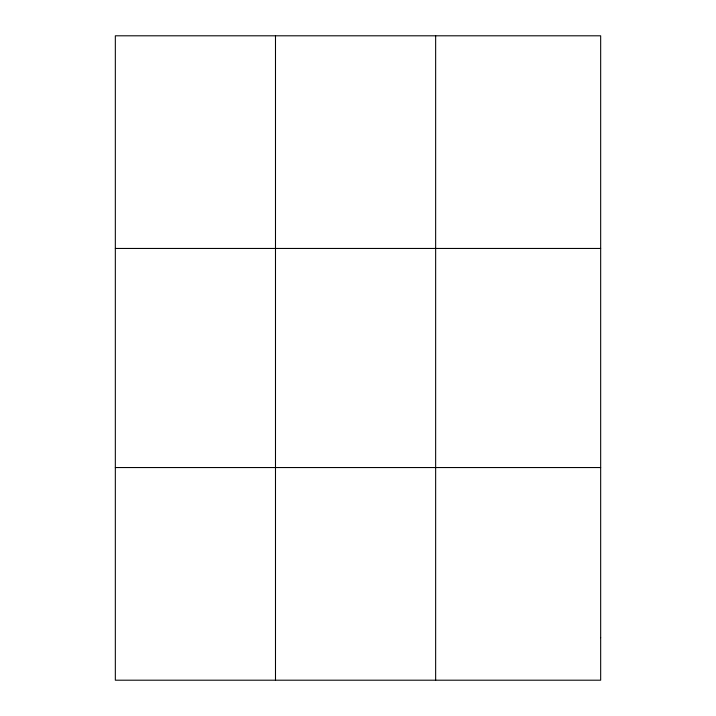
<?xml version="1.0" encoding="UTF-8"?>
<svg xmlns="http://www.w3.org/2000/svg" width="716" height="716" viewBox="0 0 716 716"><rect width="100%" height="100%" fill="white"/><g stroke="black" fill="none" stroke-linecap="round" stroke-linejoin="round"><path stroke-width="1.07" d="M275.49 680.2L275.49 35.8M435.65 680.2L435.65 35.8M115.33 248.452L600.67 248.452M115.33 467.548L600.67 467.548M600.67 637.67L600.67 680.2L115.33 680.2L115.33 35.8L600.67 35.8L600.67 637.67"/></g></svg>
